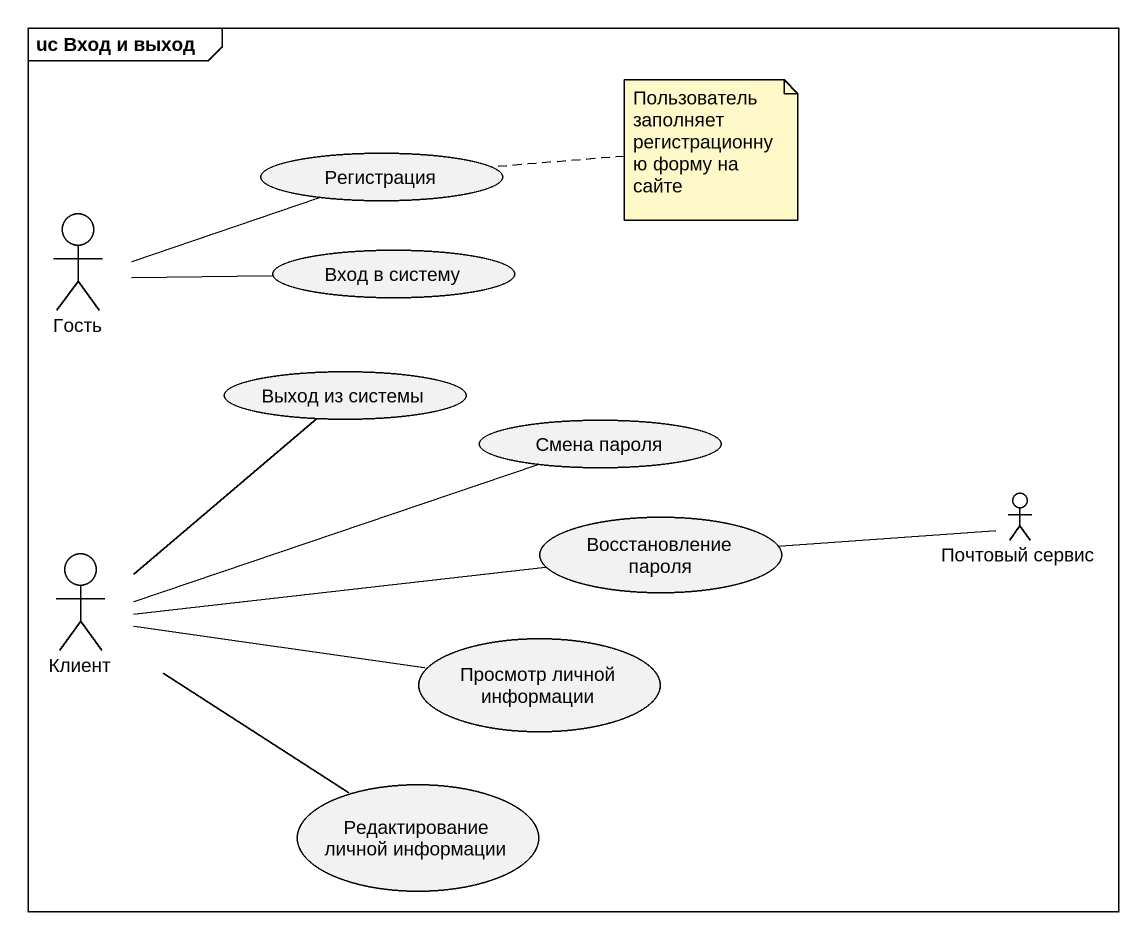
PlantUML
@startuml
mainframe uc Вход и выход
usecase Регистрация
actor Гость
usecase "Вход в систему" as Вход_в_систему
usecase "Выход из системы" as Выход_из_системы
usecase "Смена пароля" as Смена_пароля
actor Клиент
usecase "Восстановление пароля" as Восстановление_пароля
actor "Почтовый сервис" as Почтовый_сервис
usecase "Просмотр личной информации" as Просмотр_личной_информации
usecase "Редактирование личной информации" as Редактирование_личной
Гость -right- Регистрация
Гость -right- Вход_в_систему
Клиент -up- Выход_из_системы
Клиент -right- Смена_пароля
Клиент -right- Восстановление_пароля
Клиент -right- Просмотр_личной_информации
Клиент -- Редактирование_личной
Восстановление_пароля -right- Почтовый_сервис
note right of Регистрация : Пользователь заполняет регистрационную форму на сайте
@enduml
